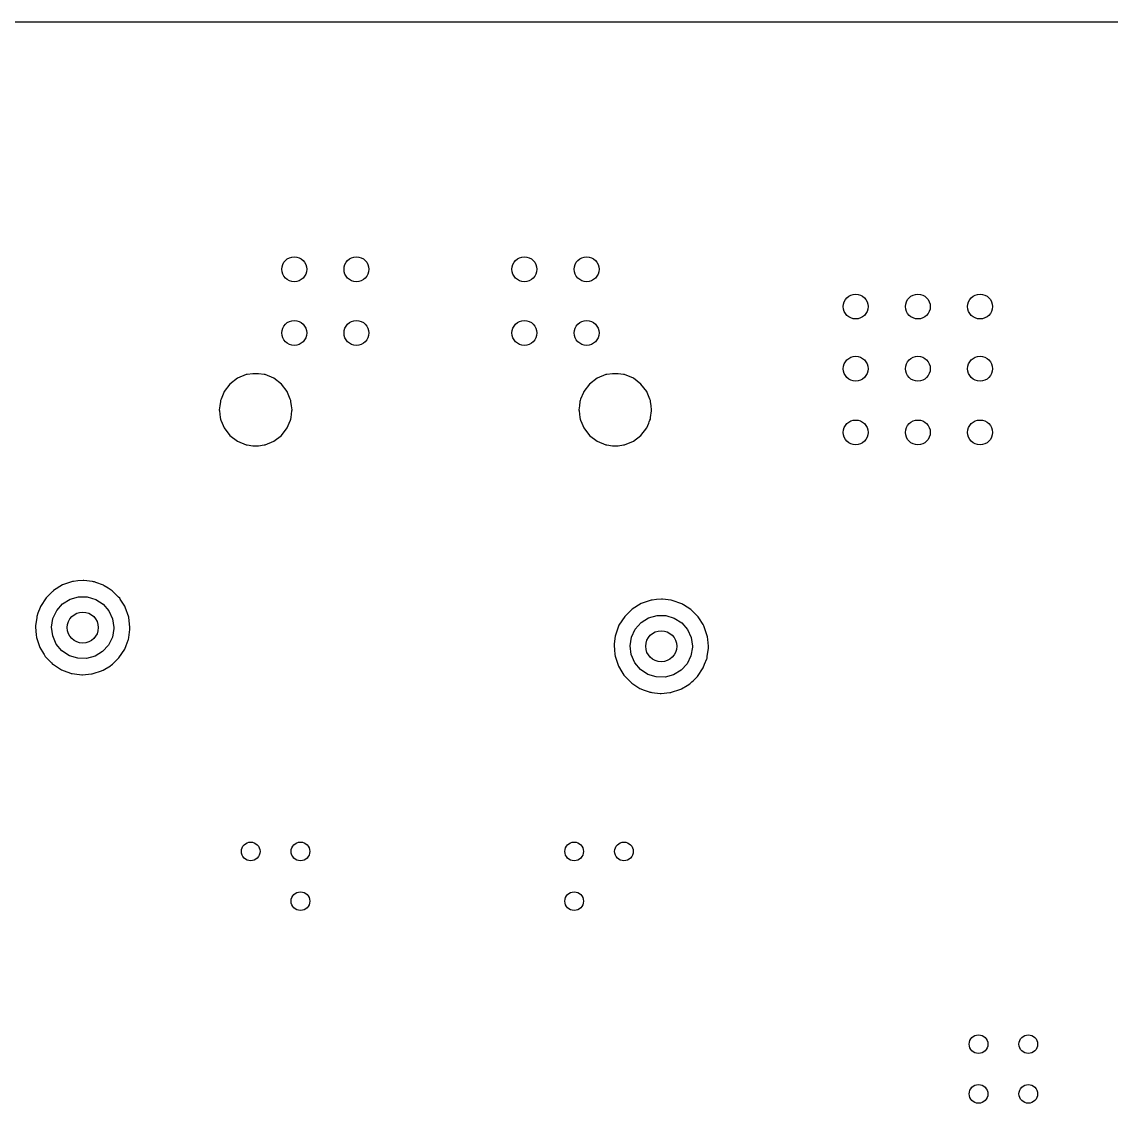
# Model space of a CAD drawing. Extents: x 0.99 to 4.24, y -7.27 to -4.02.
# Drawn here: x 1.737 to 2.426, y -4.829 to -4.144 of the extents above; entities that cross this region are included whole.
import ezdxf

# ---------------------------------------------------------------- set-up
doc = ezdxf.new("R2010")
doc.units = 0
doc.header["$MEASUREMENT"] = 0
doc.layers.add('BLACK', color=7, linetype='CONTINUOUS')

msp = doc.modelspace()

# ---------------------------------------------------------------- linework, layer by layer
at = {"layer": 'BLACK', "linetype": 'CONTINUOUS'}
for p, q in [((1.37992, -4.14388), (3.8563, -4.14388)), ((1.87353, -4.36965), (1.86877, -4.3733)), ((1.87908, -4.36735), (1.87353, -4.36965)), ((1.87973, -4.36726), (1.87908, -4.36735)), ((1.88322, -4.3668), (1.87973, -4.36726)), ((1.87973, -4.36726), (1.87973, -4.36726)), ((1.88354, -4.36676), (1.88322, -4.3668)), ((1.88322, -4.3668), (1.88322, -4.3668)), ((1.88653, -4.36676), (1.88354, -4.36676)), ((1.88686, -4.3668), (1.88653, -4.36676)), ((1.89035, -4.36726), (1.88686, -4.3668)), ((1.88686, -4.3668), (1.88686, -4.3668)), ((1.891, -4.36735), (1.89035, -4.36726)), ((1.89035, -4.36726), (1.89035, -4.36726)), ((1.89655, -4.36965), (1.891, -4.36735)), ((1.90131, -4.3733), (1.89655, -4.36965)), ((2.10109, -4.36965), (2.09633, -4.3733)), ((2.10664, -4.36735), (2.10109, -4.36965)), ((2.10729, -4.36726), (2.10664, -4.36735)), ((2.11078, -4.3668), (2.10729, -4.36726)), ((2.10729, -4.36726), (2.10729, -4.36726)), ((2.1111, -4.36676), (2.11078, -4.3668)), ((2.11078, -4.3668), (2.11078, -4.3668)), ((2.11409, -4.36676), (2.1111, -4.36676)), ((2.11442, -4.3668), (2.11409, -4.36676)), ((2.11791, -4.36726), (2.11442, -4.3668)), ((2.11442, -4.3668), (2.11442, -4.3668)), ((2.11855, -4.36735), (2.11791, -4.36726)), ((2.11791, -4.36726), (2.11791, -4.36726)), ((2.1241, -4.36965), (2.11855, -4.36735)), ((2.12887, -4.3733), (2.1241, -4.36965)), ((1.86511, -4.37807), (1.86486, -4.37867)), ((1.86877, -4.3733), (1.86511, -4.37807)), ((1.90497, -4.37807), (1.90131, -4.3733)), ((1.90522, -4.37867), (1.90497, -4.37807)), ((2.09267, -4.37807), (2.09242, -4.37867)), ((2.09633, -4.3733), (2.09267, -4.37807)), ((2.13253, -4.37807), (2.12887, -4.3733)), ((2.13278, -4.37867), (2.13253, -4.37807)), ((1.86273, -4.38427), (1.86235, -4.38716)), ((1.86281, -4.38362), (1.86273, -4.38427)), ((1.86273, -4.38427), (1.86273, -4.38427)), ((1.86316, -4.38277), (1.86281, -4.38362)), ((1.86486, -4.37867), (1.86316, -4.38277)), ((1.90692, -4.38277), (1.90522, -4.37867)), ((1.90727, -4.38362), (1.90692, -4.38277)), ((1.90735, -4.38427), (1.90727, -4.38362)), ((1.90773, -4.38716), (1.90735, -4.38427)), ((1.90735, -4.38427), (1.90735, -4.38427)), ((2.09029, -4.38427), (2.0899, -4.38716)), ((2.09037, -4.38362), (2.09029, -4.38427)), ((2.09029, -4.38427), (2.09029, -4.38427)), ((2.09072, -4.38277), (2.09037, -4.38362)), ((2.09242, -4.37867), (2.09072, -4.38277)), ((2.13448, -4.38277), (2.13278, -4.37867)), ((2.13483, -4.38362), (2.13448, -4.38277)), ((2.13491, -4.38427), (2.13483, -4.38362)), ((2.13529, -4.38716), (2.13491, -4.38427)), ((2.13491, -4.38427), (2.13491, -4.38427)), ((1.86235, -4.38716), (1.86203, -4.38958)), ((1.86203, -4.38958), (1.86211, -4.39022)), ((1.86211, -4.39022), (1.86266, -4.39441)), ((1.90741, -4.39441), (1.90797, -4.39022)), ((1.90805, -4.38958), (1.90773, -4.38716)), ((1.90797, -4.39022), (1.90805, -4.38958)), ((2.0899, -4.38716), (2.08959, -4.38958)), ((2.08959, -4.38958), (2.08967, -4.39022)), ((2.08967, -4.39022), (2.09022, -4.39441)), ((2.13497, -4.39441), (2.13553, -4.39022)), ((2.13561, -4.38958), (2.13529, -4.38716)), ((2.13553, -4.39022), (2.13561, -4.38958)), ((1.86266, -4.39441), (1.86281, -4.39553)), ((1.86281, -4.39553), (1.86306, -4.39614)), ((1.86306, -4.39614), (1.86306, -4.39614)), ((1.86306, -4.39614), (1.86382, -4.39797)), ((1.86382, -4.39797), (1.86511, -4.40108)), ((1.90497, -4.40108), (1.90626, -4.39797)), ((1.90626, -4.39797), (1.90702, -4.39614)), ((1.90702, -4.39614), (1.90727, -4.39553)), ((1.90702, -4.39614), (1.90702, -4.39614)), ((1.90727, -4.39553), (1.90741, -4.39441)), ((2.09022, -4.39441), (2.09037, -4.39553)), ((2.09037, -4.39553), (2.09062, -4.39614)), ((2.09062, -4.39614), (2.09062, -4.39614)), ((2.09062, -4.39614), (2.09138, -4.39797)), ((2.09138, -4.39797), (2.09267, -4.40108)), ((2.13253, -4.40108), (2.13382, -4.39797)), ((2.13382, -4.39797), (2.13412, -4.39723)), ((2.13412, -4.39723), (2.13458, -4.39614)), ((2.13458, -4.39614), (2.13483, -4.39553)), ((2.13458, -4.39614), (2.13458, -4.39614)), ((2.13483, -4.39553), (2.13497, -4.39441)), ((1.86511, -4.40108), (1.86877, -4.40585)), ((1.90131, -4.40585), (1.90497, -4.40108)), ((2.09267, -4.40108), (2.09633, -4.40585)), ((2.12887, -4.40585), (2.13253, -4.40108)), ((1.86877, -4.40585), (1.87353, -4.4095)), ((1.87353, -4.4095), (1.87908, -4.4118)), ((1.87908, -4.4118), (1.87973, -4.41189)), ((1.87973, -4.41189), (1.87973, -4.41189)), ((1.87973, -4.41189), (1.88322, -4.41235)), ((1.88322, -4.41235), (1.88322, -4.41235)), ((1.88322, -4.41235), (1.88354, -4.41239)), ((1.88354, -4.41239), (1.88653, -4.41239)), ((1.88653, -4.41239), (1.88686, -4.41235)), ((1.88686, -4.41235), (1.89035, -4.41189)), ((1.88686, -4.41235), (1.88686, -4.41235)), ((1.89035, -4.41189), (1.891, -4.4118)), ((1.89035, -4.41189), (1.89035, -4.41189)), ((1.891, -4.4118), (1.89655, -4.4095)), ((1.89655, -4.4095), (1.90131, -4.40585)), ((2.09633, -4.40585), (2.10109, -4.4095)), ((2.10109, -4.4095), (2.10664, -4.4118)), ((2.10664, -4.4118), (2.10729, -4.41189)), ((2.10729, -4.41189), (2.10729, -4.41189)), ((2.10729, -4.41189), (2.11078, -4.41235)), ((2.11078, -4.41235), (2.11078, -4.41235)), ((2.11078, -4.41235), (2.1111, -4.41239)), ((2.1111, -4.41239), (2.11409, -4.41239)), ((2.11409, -4.41239), (2.11442, -4.41235)), ((2.11442, -4.41235), (2.11791, -4.41189)), ((2.11442, -4.41235), (2.11442, -4.41235)), ((2.11791, -4.41189), (2.11855, -4.4118)), ((2.11791, -4.41189), (2.11791, -4.41189)), ((2.11855, -4.4118), (2.1241, -4.4095)), ((2.1241, -4.4095), (2.12887, -4.40585)), ((1.76286, -4.50051), (1.75719, -4.504)), ((1.76917, -4.49836), (1.76286, -4.50051)), ((1.76973, -4.49831), (1.76917, -4.49836)), ((1.77249, -4.49802), (1.76973, -4.49831)), ((1.76973, -4.49831), (1.76973, -4.49831)), ((1.7758, -4.49767), (1.77249, -4.49802)), ((1.77635, -4.49773), (1.7758, -4.49767)), ((1.78186, -4.49839), (1.77635, -4.49773)), ((1.77635, -4.49773), (1.77635, -4.49773)), ((1.78242, -4.49846), (1.78186, -4.49839)), ((1.78186, -4.49839), (1.78186, -4.49839)), ((1.78294, -4.49864), (1.78242, -4.49846)), ((1.78394, -4.499), (1.78294, -4.49864)), ((1.78294, -4.49864), (1.78294, -4.49864)), ((1.78869, -4.50069), (1.78394, -4.499)), ((1.78916, -4.50099), (1.78869, -4.50069)), ((1.79166, -4.50258), (1.78916, -4.50099)), ((1.78916, -4.50099), (1.78916, -4.50099)), ((1.75243, -4.50867), (1.74882, -4.51427)), ((1.75652, -4.50466), (1.75243, -4.50867)), ((1.75679, -4.50439), (1.75652, -4.50466)), ((1.75719, -4.504), (1.75679, -4.50439)), ((1.75679, -4.50439), (1.75679, -4.50439)), ((1.76755, -4.50959), (1.77292, -4.50806)), ((1.77292, -4.50806), (1.7785, -4.50809)), ((1.7785, -4.50809), (1.78385, -4.50969)), ((1.79432, -4.50426), (1.79166, -4.50258)), ((1.79471, -4.50466), (1.79432, -4.50426)), ((1.79831, -4.50828), (1.79471, -4.50466)), ((1.79902, -4.50899), (1.79831, -4.50828)), ((1.79931, -4.50946), (1.79902, -4.50899)), ((1.74862, -4.51479), (1.74728, -4.51849)), ((1.74882, -4.51427), (1.74862, -4.51479)), ((1.74862, -4.51479), (1.74862, -4.51479)), ((1.75914, -4.51675), (1.76283, -4.51257)), ((1.76283, -4.51257), (1.76755, -4.50959)), ((1.78385, -4.50969), (1.78853, -4.51273)), ((1.78853, -4.51273), (1.79217, -4.51695)), ((1.80215, -4.514), (1.79931, -4.50946)), ((1.80255, -4.51464), (1.80215, -4.514)), ((1.80474, -4.52094), (1.80255, -4.51464)), ((2.12333, -4.51581), (2.12293, -4.5162)), ((2.129, -4.51232), (2.12333, -4.51581)), ((2.13531, -4.51017), (2.129, -4.51232)), ((2.13587, -4.51012), (2.13531, -4.51017)), ((2.13863, -4.50983), (2.13587, -4.51012)), ((2.13587, -4.51012), (2.13587, -4.51012)), ((2.14194, -4.50948), (2.13863, -4.50983)), ((2.14249, -4.50954), (2.14194, -4.50948)), ((2.14801, -4.5102), (2.14249, -4.50954)), ((2.14249, -4.50954), (2.14249, -4.50954)), ((2.14856, -4.51027), (2.14801, -4.5102)), ((2.14801, -4.5102), (2.14801, -4.5102)), ((2.15484, -4.5125), (2.14856, -4.51027)), ((2.15531, -4.5128), (2.15484, -4.5125)), ((2.15575, -4.51308), (2.15531, -4.5128)), ((2.15531, -4.5128), (2.15531, -4.5128)), ((2.16046, -4.51607), (2.15575, -4.51308)), ((1.74647, -4.52108), (1.74578, -4.52648)), ((1.74654, -4.52053), (1.74647, -4.52108)), ((1.74728, -4.51849), (1.74654, -4.52053)), ((1.75591, -4.52732), (1.75677, -4.5218)), ((1.75677, -4.5218), (1.75914, -4.51675)), ((1.79217, -4.51695), (1.79448, -4.52203)), ((1.79448, -4.52203), (1.79528, -4.52756)), ((1.80548, -4.52756), (1.80474, -4.52094)), ((2.11857, -4.52048), (2.11496, -4.52608)), ((2.12095, -4.51815), (2.11857, -4.52048)), ((2.12293, -4.5162), (2.12095, -4.51815)), ((2.12293, -4.5162), (2.12293, -4.5162)), ((2.12897, -4.52438), (2.13369, -4.5214)), ((2.13369, -4.5214), (2.13906, -4.51987)), ((2.13906, -4.51987), (2.14464, -4.5199)), ((2.14464, -4.5199), (2.14999, -4.5215)), ((2.14999, -4.5215), (2.15467, -4.52454)), ((2.16086, -4.51647), (2.16046, -4.51607)), ((2.16449, -4.52013), (2.16086, -4.51647)), ((2.16516, -4.5208), (2.16449, -4.52013)), ((2.16545, -4.52127), (2.16516, -4.5208)), ((2.16815, -4.52559), (2.16545, -4.52127)), ((1.74578, -4.52648), (1.7457, -4.52714)), ((1.7457, -4.52714), (1.74597, -4.52989)), ((1.75663, -4.53285), (1.75591, -4.52732)), ((1.79527, -4.52804), (1.79434, -4.53354)), ((1.79528, -4.52756), (1.79527, -4.52804)), ((1.80471, -4.53383), (1.80543, -4.5287)), ((1.80543, -4.5287), (1.80547, -4.52839)), ((1.80543, -4.5287), (1.80543, -4.5287)), ((1.80547, -4.52839), (1.80548, -4.52756)), ((2.11477, -4.5266), (2.11357, -4.52989)), ((2.11496, -4.52608), (2.11477, -4.5266)), ((2.11477, -4.5266), (2.11477, -4.5266)), ((2.12291, -4.53361), (2.12528, -4.52856)), ((2.12528, -4.52856), (2.12897, -4.52438)), ((2.15467, -4.52454), (2.15832, -4.52876)), ((2.15832, -4.52876), (2.16063, -4.53385)), ((2.16869, -4.52645), (2.16815, -4.52559)), ((2.17088, -4.53275), (2.16869, -4.52645)), ((1.74597, -4.52989), (1.7462, -4.53222)), ((1.7462, -4.53222), (1.74635, -4.53377)), ((1.74635, -4.53377), (1.74845, -4.5401)), ((1.75888, -4.53796), (1.75663, -4.53285)), ((1.79434, -4.53354), (1.79191, -4.53857)), ((1.80307, -4.53888), (1.80435, -4.53551)), ((1.80435, -4.53551), (1.80454, -4.53499)), ((1.80435, -4.53551), (1.80435, -4.53551)), ((1.80454, -4.53499), (1.80471, -4.53383)), ((2.11261, -4.53289), (2.112, -4.53774)), ((2.11268, -4.53234), (2.11261, -4.53289)), ((2.11357, -4.52989), (2.11268, -4.53234)), ((2.12205, -4.53913), (2.12291, -4.53361)), ((2.16063, -4.53385), (2.16142, -4.53937)), ((2.17094, -4.5333), (2.17088, -4.53275)), ((2.17113, -4.53499), (2.17094, -4.5333)), ((2.17094, -4.5333), (2.17094, -4.5333)), ((2.17162, -4.53937), (2.17113, -4.53499)), ((1.74845, -4.5401), (1.75084, -4.54404)), ((1.76247, -4.54223), (1.75888, -4.53796)), ((1.76712, -4.54533), (1.76247, -4.54223)), ((1.78816, -4.5427), (1.78341, -4.54563)), ((1.79191, -4.53857), (1.78816, -4.5427)), ((1.79849, -4.54677), (1.80218, -4.54122)), ((1.80218, -4.54122), (1.80304, -4.53895)), ((1.80304, -4.53895), (1.80307, -4.53888)), ((2.112, -4.53774), (2.11184, -4.53895)), ((2.11184, -4.53895), (2.1121, -4.54155)), ((2.1121, -4.54155), (2.1124, -4.5446)), ((2.12277, -4.54466), (2.12205, -4.53913)), ((2.16141, -4.53985), (2.16049, -4.54535)), ((2.16142, -4.53937), (2.16141, -4.53985)), ((2.17081, -4.54591), (2.17157, -4.54051)), ((2.17157, -4.54051), (2.17161, -4.5402)), ((2.17157, -4.54051), (2.17157, -4.54051)), ((2.17161, -4.5402), (2.17162, -4.53937)), ((1.75084, -4.54404), (1.75118, -4.5446)), ((1.75118, -4.5446), (1.75191, -4.5458)), ((1.75191, -4.5458), (1.75229, -4.5462)), ((1.75229, -4.5462), (1.75585, -4.54988)), ((1.75585, -4.54988), (1.75654, -4.55059)), ((1.77244, -4.54699), (1.76712, -4.54533)), ((1.77802, -4.54709), (1.77244, -4.54699)), ((1.78341, -4.54563), (1.77802, -4.54709)), ((1.79445, -4.55062), (1.79809, -4.54716)), ((1.79809, -4.54716), (1.79849, -4.54677)), ((2.1124, -4.5446), (2.11249, -4.54559)), ((2.11249, -4.54559), (2.1146, -4.55191)), ((2.12502, -4.54977), (2.12277, -4.54466)), ((2.12861, -4.55404), (2.12502, -4.54977)), ((2.15805, -4.55038), (2.15431, -4.55452)), ((2.16049, -4.54535), (2.15805, -4.55038)), ((2.16917, -4.55078), (2.17049, -4.54732)), ((2.17049, -4.54732), (2.17069, -4.5468)), ((2.17049, -4.54732), (2.17049, -4.54732)), ((2.17069, -4.5468), (2.17081, -4.54591)), ((1.75654, -4.55059), (1.757, -4.5509)), ((1.757, -4.5509), (1.757, -4.5509)), ((1.757, -4.5509), (1.76098, -4.5535)), ((1.76098, -4.5535), (1.76211, -4.55424)), ((1.76211, -4.55424), (1.76393, -4.55492)), ((1.76393, -4.55492), (1.76784, -4.55637)), ((1.76784, -4.55637), (1.76784, -4.55637)), ((1.76784, -4.55637), (1.76836, -4.55656)), ((1.76836, -4.55656), (1.76891, -4.55664)), ((1.76891, -4.55664), (1.76891, -4.55664)), ((1.76891, -4.55664), (1.77041, -4.55684)), ((1.77041, -4.55684), (1.77496, -4.55745)), ((1.77552, -4.55739), (1.78105, -4.55689)), ((1.78105, -4.55689), (1.7816, -4.55684)), ((1.78105, -4.55689), (1.78105, -4.55689)), ((1.7816, -4.55684), (1.78213, -4.55667)), ((1.78213, -4.55667), (1.78741, -4.55495)), ((1.78213, -4.55667), (1.78213, -4.55667)), ((1.78741, -4.55495), (1.78794, -4.55478)), ((1.78741, -4.55495), (1.78741, -4.55495)), ((1.78794, -4.55478), (1.78842, -4.5545)), ((1.78842, -4.5545), (1.79319, -4.55165)), ((1.78842, -4.5545), (1.78842, -4.5545)), ((1.79319, -4.55165), (1.79366, -4.55137)), ((1.79366, -4.55137), (1.79445, -4.55062)), ((2.1146, -4.55191), (2.11681, -4.55556)), ((2.11681, -4.55556), (2.11742, -4.55656)), ((2.11742, -4.55656), (2.11805, -4.55761)), ((2.13326, -4.55714), (2.12861, -4.55404)), ((2.13858, -4.5588), (2.13326, -4.55714)), ((2.15431, -4.55452), (2.14955, -4.55744)), ((2.16463, -4.55858), (2.16832, -4.55303)), ((2.16832, -4.55303), (2.16917, -4.55078)), ((1.77496, -4.55745), (1.77552, -4.55739)), ((1.77552, -4.55739), (1.77552, -4.55739)), ((2.11805, -4.55761), (2.11844, -4.55801)), ((2.11844, -4.55801), (2.12221, -4.56192)), ((2.12221, -4.56192), (2.12268, -4.5624)), ((2.12268, -4.5624), (2.12314, -4.56271)), ((2.12314, -4.56271), (2.12314, -4.56271)), ((2.12314, -4.56271), (2.12631, -4.56478)), ((2.14417, -4.5589), (2.13858, -4.5588)), ((2.14955, -4.55744), (2.14417, -4.5589)), ((2.15456, -4.56631), (2.15816, -4.56416)), ((2.15816, -4.56416), (2.15981, -4.56318)), ((2.15981, -4.56318), (2.16117, -4.56188)), ((2.16117, -4.56188), (2.1619, -4.56118)), ((2.1619, -4.56118), (2.16423, -4.55897)), ((2.16423, -4.55897), (2.16463, -4.55858)), ((2.12631, -4.56478), (2.12825, -4.56605)), ((2.12825, -4.56605), (2.13099, -4.56707)), ((2.13099, -4.56707), (2.13398, -4.56818)), ((2.13398, -4.56818), (2.13398, -4.56818)), ((2.13398, -4.56818), (2.1345, -4.56837)), ((2.1345, -4.56837), (2.13505, -4.56845)), ((2.13505, -4.56845), (2.13505, -4.56845)), ((2.13505, -4.56845), (2.13568, -4.56853)), ((2.13568, -4.56853), (2.14111, -4.56926)), ((2.14111, -4.56926), (2.14166, -4.56921)), ((2.14166, -4.56921), (2.14719, -4.5687)), ((2.14166, -4.56921), (2.14166, -4.56921)), ((2.14719, -4.5687), (2.14774, -4.56865)), ((2.14719, -4.5687), (2.14719, -4.5687)), ((2.14774, -4.56865), (2.14827, -4.56848)), ((2.14827, -4.56848), (2.15355, -4.56676)), ((2.14827, -4.56848), (2.14827, -4.56848)), ((2.15355, -4.56676), (2.15408, -4.56659)), ((2.15355, -4.56676), (2.15355, -4.56676)), ((2.15408, -4.56659), (2.15456, -4.56631)), ((2.15456, -4.56631), (2.15456, -4.56631))]:
    msp.add_line(p, q, dxfattribs=at)
at = {"layer": 'BLACK'}
for centre, radius in [((1.90945, -4.3006), 0.00787), ((1.94882, -4.3006), 0.00787), ((2.05512, -4.3006), 0.00787), ((2.09449, -4.3006), 0.00787), ((2.26476, -4.32422), 0.00787), ((2.30413, -4.32422), 0.00787), ((2.3435, -4.32422), 0.00787), ((1.90945, -4.34095), 0.00787), ((1.94882, -4.34095), 0.00787), ((2.05512, -4.34095), 0.00787), ((2.09449, -4.34095), 0.00787), ((2.26476, -4.36359), 0.00787), ((2.30413, -4.36359), 0.00787), ((2.3435, -4.36359), 0.00787), ((2.26476, -4.40395), 0.00787), ((2.30413, -4.40395), 0.00787), ((2.3435, -4.40395), 0.00787), ((1.77559, -4.52756), 0.00984), ((2.14173, -4.53937), 0.00984), ((1.88189, -4.66929), 0.00591), ((1.91339, -4.66929), 0.00591), ((2.08661, -4.66929), 0.00591), ((2.11811, -4.66929), 0.00591), ((1.91339, -4.70079), 0.00591), ((2.08661, -4.70079), 0.00591), ((2.34252, -4.79134), 0.00591), ((2.37402, -4.79134), 0.00591), ((2.34252, -4.82283), 0.00591), ((2.37402, -4.82283), 0.00591)]:
    msp.add_circle(centre, radius, dxfattribs=at)

doc.saveas('drawing.dxf')
